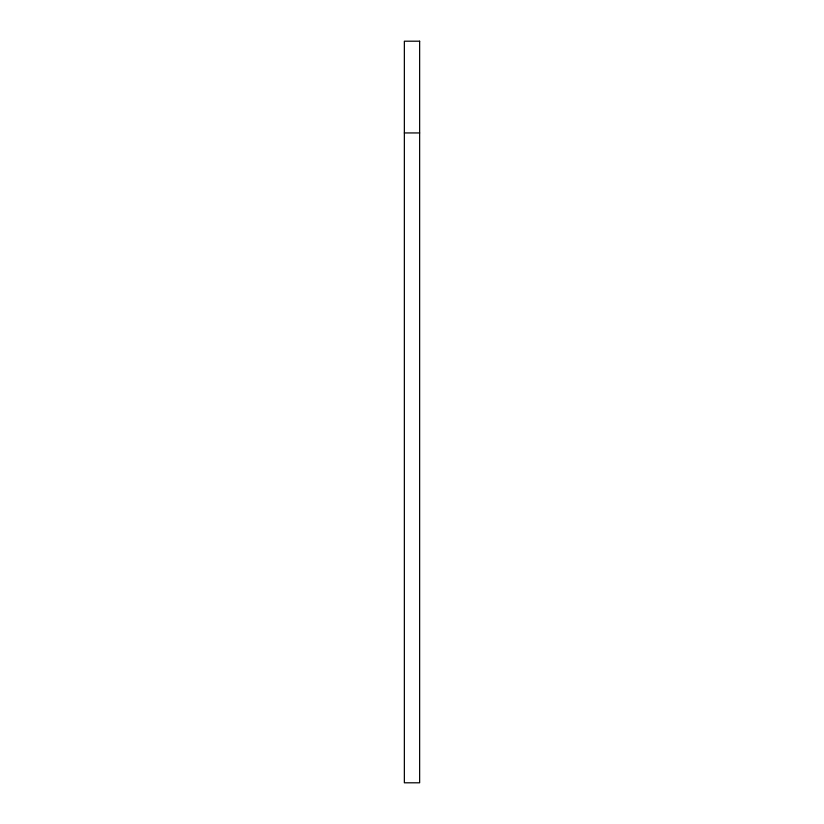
<?xml version="1.0" encoding="UTF-8"?>
<svg xmlns="http://www.w3.org/2000/svg" width="824" height="824" viewBox="0 0 824 824"><rect width="100%" height="100%" fill="white"/><g stroke="black" fill="none" stroke-linecap="round" stroke-linejoin="round"><path stroke-width="1.24" d="M404.357 132.942L419.643 132.942M419.643 41.2L404.357 41.2L404.357 782.8L419.643 782.8L419.643 41.2"/></g></svg>
